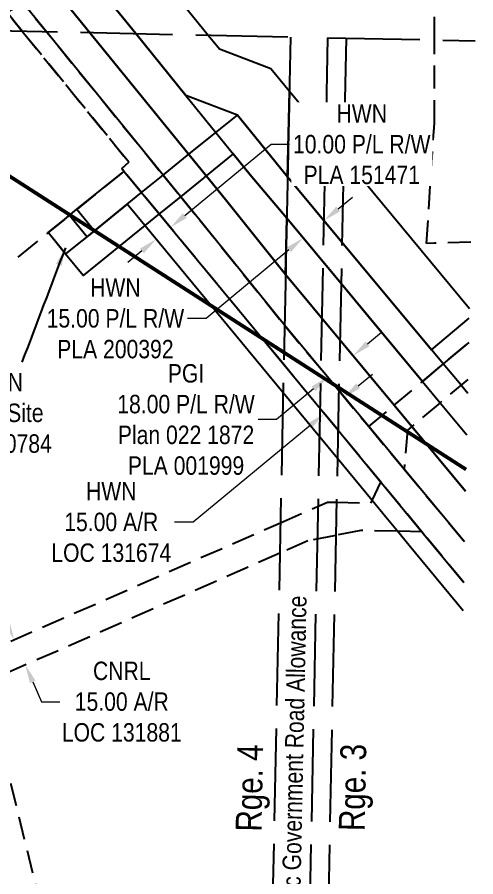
# Model space of a CAD drawing. Extents: x 404585 to 410512, y 6059634 to 6065450.
# Drawn here: x 406193.3 to 406441.8, y 6062492.7 to 6062958.8 of the extents above; entities that cross this region are included whole.
import ezdxf
from ezdxf.enums import TextEntityAlignment as Align

# ---------------------------------------------------------------- set-up
doc = ezdxf.new("R2010")
doc.units = 0
doc.header["$LTSCALE"] = 5
doc.header["$PDSIZE"] = 0.5
for name, pattern in [('DASHDOT2', [12.7, 6.35, -3.175, 0, -3.175]), ('foc-ACCESSROAD', [3.75, 2.5, -1.25]), ('foc-UNSURVEYED', [12.5, 10, -2.5])]:
    doc.linetypes.add(name, pattern=pattern)
doc.layers.get('Defpoints').update_dxf_attribs({"color": 9})
for name, color, linetype in [('AS-WILDLIFE', 131, 'DASHDOT2'), ('D-TXT', 6, 'Continuous'), ('F-AR', 190, 'foc-ACCESSROAD'), ('F-RW', 190, 'Continuous'), ('F-WS', 190, 'foc-ACCESSROAD'), ('L-ROAD-T', 7, 'Continuous'), ('L-USEC', 7, 'foc-UNSURVEYED')]:
    doc.layers.add(name, color=color, linetype=linetype)
for name, color, linetype, lineweight in [('F-AR-T', 190, 'Continuous', 9), ('F-RW-T', 190, 'Continuous', 9), ('F-WS-T', 190, 'Continuous', 9)]:
    doc.layers.add(name, color=color, linetype=linetype, lineweight=lineweight)
doc.styles.add('80CG', font='ARIALN.TTF', dxfattribs={"height": 10})
doc.styles.add('80L', font='ARIALN.TTF', dxfattribs={"height": 10})
doc.dimstyles.new('Compass 5 000', dxfattribs={"dimscale": 5, "dimtxt": 9, "dimasz": 2, "dimexe": 0.2, "dimexo": 0.0625, "dimgap": 0.5, "dimtad": 0, "dimtih": 1, "dimtoh": 1, "dimzin": 0, "dimdsep": 46, "dimtxsty": '80CG', "dimcen": 0.1, "dimse1": 1, "dimse2": 1, "dimclrd": 256, "dimclrt": 256, "dimaunit": 1, "dimadec": 4, "dimazin": 0, "dimtfac": 0.06, "dimtofl": 0, "dimtmove": 0, "dimatfit": 1, "dimfxl": 0.2, "dimtolj": 1, "dimtzin": 0, "dimlwd": -1, "dimarcsym": 0})

# ---------------------------------------------------------------- blocks, each defined once
blk = doc.blocks.new('*D406')
at = {"layer": 'Defpoints', "color": 0, "transparency": 16777216}
for p in [(406326.8954369104, 6062805.186624417), (406316.2653971496, 6062796.411030689), (406359.686849229, 6062743.813818872)]:
    blk.add_point(p, dxfattribs=at)
at = {"layer": 'F-AR-T', "transparency": 16777216}
for p, q in [((406378.0285519823, 6062758.955750156), (406385.7402149737, 6062765.322087714)), ((406351.9751862376, 6062737.447481314), (406288.5337698865, 6062685.073632496)), ((406288.5337698865, 6062685.073632496), (406278.5337698865, 6062685.073632496))]:
    blk.add_line(p, q, dxfattribs=at)
for points in [[(406376.9674957222, 6062760.241027322), (406379.0896082423, 6062757.670472991), (406370.3168889903, 6062752.589412598)], [(406350.9141299776, 6062738.732758479), (406353.0362424976, 6062736.162204148), (406359.686849229, 6062743.813818872)]]:
    blk.add_solid(points, dxfattribs=at)
at = {"layer": 'F-AR-T', "transparency": 16777216, "insert": (406244.2431832561, 6062685.073632496), "char_height": 10, "attachment_point": 5, "style": '80CG'}
blk.add_mtext('\\A1;HWN\\P15.00 A/R\\PLOC 131674', dxfattribs=at)
blk = doc.blocks.new('*D409')
at = {"layer": 'Defpoints', "color": 0, "transparency": 16777216}
for p in [(406266.213323296, 6062654.072712434), (406272.2584024649, 6062640.314195167), (406191.6368886037, 6062621.306067375)]:
    blk.add_point(p, dxfattribs=at)
at = {"layer": 'F-AR-T', "transparency": 16777216}
for p, q in [((406187.6143356282, 6062630.461342771), (406183.5917826523, 6062639.616618166)), ((406201.704520748, 6062598.392274714), (406206.419603209, 6062587.660811709)), ((406206.419603209, 6062587.660811709), (406216.419603209, 6062587.660811709))]:
    blk.add_line(p, q, dxfattribs=at)
for points in [[(406189.1402148604, 6062631.131768266), (406186.088456396, 6062629.790917275), (406191.6368886037, 6062621.306067375)], [(406203.2303999802, 6062599.06270021), (406200.1786415158, 6062597.721849218), (406197.6819677725, 6062607.547550108)]]:
    blk.add_solid(points, dxfattribs=at)
at = {"layer": 'F-AR-T', "transparency": 16777216, "insert": (406249.9325636458, 6062587.66081171), "char_height": 10, "attachment_point": 5, "style": '80CG'}
blk.add_mtext('\\A1;CNRL\\P15.00 A/R\\PLOC 131881', dxfattribs=at)
blk = doc.blocks.new('*D389')
at = {"layer": 'Defpoints', "color": 0, "transparency": 16777216}
for p in [(406327.2782318583, 6062832.928276706), (406313.4066162109, 6062821.357033458), (406361.5008261269, 6062763.701656201)]:
    blk.add_point(p, dxfattribs=at)
at = {"layer": 'F-RW-T', "transparency": 16777216}
for p, q in [((406383.0515054325, 6062781.678520523), (406390.7305690907, 6062788.084141595)), ((406353.8217624687, 6062757.296035128), (406333.8330654739, 6062740.622124819)), ((406333.8330654739, 6062740.622124819), (406323.8330654739, 6062740.622124819))]:
    blk.add_line(p, q, dxfattribs=at)
for points in [[(406381.9839019203, 6062782.958364466), (406384.1191089451, 6062780.39867658), (406375.3724417742, 6062775.272899449)], [(406352.7541589565, 6062758.575879071), (406354.8893659813, 6062756.016191185), (406361.5008261269, 6062763.701656201)]]:
    blk.add_solid(points, dxfattribs=at)
at = {"layer": 'F-RW-T', "transparency": 16777216, "insert": (406284.7471173159, 6062740.622124819), "char_height": 10, "attachment_point": 5, "style": '80CG'}
blk.add_mtext('\\A1;PGI\\P18.00 P/L R/W\\PPlan 022 1872\\PPLA 001999', dxfattribs=at)
blk = doc.blocks.new('*D392')
at = {"layer": 'Defpoints', "color": 0, "transparency": 16777216}
for p in [(406268.5919468179, 6062838.446511094), (406429.4904536135, 6062659.258283828), (406421.7772560106, 6062652.890666768)]:
    blk.add_point(p, dxfattribs=at)
at = {"layer": 'F-RW-T', "transparency": 16777216}
for p, q in [((406284.016801225, 6062851.180473207), (406330.882495705, 6062889.870366946)), ((406330.882495705, 6062889.870366946), (406340.882495705, 6062889.870366946)), ((406260.8802900147, 6062832.08016604), (406253.1686332114, 6062825.713820986))]:
    blk.add_line(p, q, dxfattribs=at)
for points in [[(406282.9557437161, 6062852.465749342), (406285.0778587344, 6062849.895197073), (406276.3051444218, 6062844.814128153)], [(406259.8192325057, 6062833.365442174), (406261.9413475241, 6062830.794889906), (406268.5919468179, 6062838.446511094)]]:
    blk.add_solid(points, dxfattribs=at)
at = {"layer": 'F-RW-T', "transparency": 16777216, "insert": (406379.9684438636, 6062889.870366946), "char_height": 10, "attachment_point": 5, "style": '80CG', "bg_fill": 3, "box_fill_scale": 1.1, "bg_fill_color": 256, "bg_fill_true_color": 13158600, "bg_fill_transparency": 0}
blk.add_mtext('\\A1;HWN\\P10.00 P/L R/W\\PPLA 151471', dxfattribs=at)
blk = doc.blocks.new('*D465')
at = {"layer": 'Defpoints', "color": 0, "transparency": 16777216}
for p in [(406355.6377564622, 6062853.095821057), (406344.3622060348, 6062843.748948714), (406348.2195030535, 6062839.095718686)]:
    blk.add_point(p, dxfattribs=at)
at = {"layer": 'F-RW-T', "transparency": 16777216}
for p, q in [((406367.1938354047, 6062854.82449959), (406374.8926173276, 6062861.206408154)), ((406340.5207211305, 6062832.713810123), (406295.5670723333, 6062795.449463754)), ((406295.5670723333, 6062795.449463754), (406285.5670723338, 6062795.449463755))]:
    blk.add_line(p, q, dxfattribs=at)
for points in [[(406366.1301839775, 6062856.107629912), (406368.2574868323, 6062853.541369271), (406359.4950534818, 6062848.442591028)], [(406339.4570697034, 6062833.996940443), (406341.5843725582, 6062831.430679802), (406348.2195030535, 6062839.095718686)]]:
    blk.add_solid(points, dxfattribs=at)
at = {"layer": 'F-RW-T', "transparency": 16777216, "insert": (406246.4811241752, 6062795.449463755), "char_height": 10, "attachment_point": 5, "style": '80CG'}
blk.add_mtext('\\A1;HWN\\P15.00 P/L R/W\\PPLA 200392', dxfattribs=at)

msp = doc.modelspace()

# ---------------------------------------------------------------- linework, layer by layer
at = {"layer": 'AS-WILDLIFE', "const_width": 2.000815692541538, "flags": 128}
msp.add_lwpolyline([(405448.1641289615, 6063348.922550653), (406436.5062251604, 6062713.559006504)], dxfattribs=at)
at = {"layer": 'F-AR'}
for points in [[(406435.2344423032, 6062652.300570819), (406413.3881724928, 6062678.763031626), (406412.4871960547, 6062679.855015945), (406400.7727951803, 6062694.044856862), (406390.649560183, 6062706.307176701), (406367.1034924551, 6062734.829543027), (406337.6614248472, 6062770.493624745), (406270.2420239968, 6062852.159997824), (406260.6892969015, 6062863.731933872), (406251.1362158362, 6062875.303999348), (406249.8861885607, 6062876.817750166), (406253.7823388523, 6062880.106706587), (406195.8857835784, 6062951.285425933), (406190.7217911682, 6062957.634100151), (406171.8033358193, 6062980.892676033), (406179.5697095658, 6062987.192170166), (406272.3324079371, 6062873.14859633), (406281.7868725918, 6062861.525164103), (406292.2490837533, 6062848.662796255), (406338.101668973, 6062791.751045648), (406367.5490078558, 6062756.326095738), (406383.7498627197, 6062736.818187473), (406402.9433732799, 6062713.706022274), (406435.6896272577, 6062674.275808435)], [(406437.5155345039, 6062762.426229942), (406422.4492545291, 6062749.759311909), (406407.1336745486, 6062736.882497154), (406404.8316112927, 6062734.947291541), (406402.9433732799, 6062713.706022274), (406383.7498627197, 6062736.818187473), (406397.5526217903, 6062748.423064661), (406412.8677744845, 6062761.299254892), (406437.9286368226, 6062782.369818853)]]:
    msp.add_lwpolyline(points, dxfattribs=at)
msp.add_lwpolyline([(406390.649560183, 6062706.307176701), (406400.7727951803, 6062694.044856862), (406412.4981316189, 6062679.842572118), (406399.3056174669, 6062680.102664906), (406379.3944355625, 6062680.51188379), (406365.9226232839, 6062677.831024915), (406350.7767018954, 6062674.816842039), (406335.5409025676, 6062668.121983013), (406176.3150117134, 6062598.154459883), (406172.6749446713, 6062612.974758738), (406335.8838975492, 6062684.683869855), (406361.3972084119, 6062695.893014465), (406366.2944349779, 6062695.790121017), (406384.9174064024, 6062695.399595731), (406385.5706379592, 6062696.748930871), (406390.365044569, 6062706.652152362), (406390.649560183, 6062706.307176701)], close=True, dxfattribs=at)
at = {"layer": 'F-RW'}
for points in [[(405796.1813714182, 6063597.012945121), (406003.0061509295, 6063342.74698615), (406020.6888914985, 6063321.006374599), (406026.9154451935, 6063282.231056477), (406271.9279933532, 6062979.7527124), (406296.8289496028, 6062949.012863317), (406302.8735842442, 6062941.552583579), (406330.7703006454, 6062930.911724904), (406340.7305422326, 6062918.664138314), (406339.7671077633, 6062872.167185922), (406322.0127168082, 6062894.086774434), (406312.568245278, 6062905.746287204), (406284.6247656281, 6062916.403144635), (406257.4950371102, 6062949.894142386), (406232.5938970739, 6062980.634921053), (405998.5663351028, 6063269.551810645), (405992.3452564543, 6063308.295514761), (405979.7254427989, 6063323.81135448), (405780.3155318918, 6063568.967352205)], [(405452.7273045501, 6063567.319335053), (405552.7474304516, 6063567.239484908), (405756.201831819, 6063567.076167235), (405984.9601144443, 6063286.349752612), (405998.5663351028, 6063269.551810645), (406232.5938970739, 6062980.634921053), (406257.4950371102, 6062949.894142386), (406284.6251859235, 6062916.403836939), (406300.9083719533, 6062896.299939027), (406310.3517359677, 6062884.643328909), (406319.5609066025, 6062873.27459793), (406339.304907399, 6062849.849794408), (406338.6724351511, 6062819.310718184), (406336.4894612944, 6062821.940740536), (406306.2130036706, 6062860.021006525), (405970.0429538647, 6063273.312497189), (405970.0429538647, 6063273.312497189), (405961.6278002932, 6063283.31095707), (405948.9932725793, 6063298.815071465), (405746.6909949047, 6063547.078113315), (405552.3295268535, 6063547.233640729), (405452.309305246, 6063547.313595165)], [(405452.309305246, 6063547.313595165), (405552.3295268535, 6063547.233640729), (405746.6909949047, 6063547.078113315), (405948.9932725793, 6063298.815071465), (405961.6278002932, 6063283.31095707), (405970.0429538647, 6063273.312497189), (406306.2130036706, 6062860.021006525), (406336.4894612944, 6062821.940740536), (406338.6724351511, 6062819.310718184), (406368.1194076802, 6062783.877060111), (406397.5513754299, 6062748.421688478), (406407.1328319022, 6062736.881012432), (406436.259679103, 6062701.796543973)], [(406435.6896089787, 6062674.274925955), (406402.943360852, 6062713.705421668), (406383.7498627197, 6062736.818187473), (406367.5485751897, 6062756.327606883), (406338.1017000714, 6062791.752547163), (406292.2490837533, 6062848.662796255), (406281.7868725918, 6062861.525164103), (406272.3324079371, 6062873.14859633), (405949.8649890074, 6063269.593908307), (405738.1408342586, 6063529.48905019), (405551.9584104603, 6063529.467552233), (405451.9361883132, 6063529.455957047)], [(406437.3561569581, 6062754.73186438), (406434.105006232, 6062758.805785434), (406433.7364567341, 6062759.248835227), (406424.1418191952, 6062770.778210986), (406369.2150970774, 6062836.780267597), (406339.7671077633, 6062872.167185922), (406340.7305422326, 6062918.664138314), (406370.1743670926, 6062883.094037503), (406438.3099755711, 6062800.779938792)], [(406437.9286348037, 6062782.369721381), (406424.1418191952, 6062770.778210986), (406412.8677889846, 6062761.299955603), (406368.7502661571, 6062814.328540243), (406339.304907399, 6062849.849794408), (406319.5609066025, 6062873.27459793), (406310.3517359677, 6062884.643328909), (406294.8024514181, 6062872.069965522), (406294.3694450393, 6062871.732539953), (406280.8266323737, 6062860.74618724), (406270.2393330556, 6062852.170067981), (406262.4163895505, 6062845.834074427), (406228.9226884308, 6062818.68682797), (406219.4861326697, 6062830.364297642), (406210.0548420834, 6062842.0136392), (406218.8841502733, 6062849.162674112), (406221.6749160696, 6062851.43184684), (406231.1143694809, 6062839.775850968), (406235.0694324971, 6062842.977766168), (406252.9172872026, 6062857.427247605), (406260.6961594346, 6062863.721677126), (406271.3846258434, 6062872.380599244), (406285.3633459561, 6062883.707692934), (406300.9080075563, 6062896.299145392), (406312.568245278, 6062905.746287204), (406322.0127168082, 6062894.086774434), (406339.7671077633, 6062872.167185922), (406369.2150970774, 6062836.780267597), (406417.7807038261, 6062778.42161592), (406438.202781303, 6062795.60485671)], [(406434.9169810904, 6062636.974305045), (406405.6747593329, 6062672.395881696), (406399.306894923, 6062680.105542641), (406393.0593864539, 6062687.67762831), (406385.5706379592, 6062696.748930871), (406366.785815255, 6062719.502105015), (406337.343991987, 6062755.166179785), (406262.4681731552, 6062845.864646559), (406252.915047597, 6062857.436707555), (406235.0679276853, 6062842.983505596), (406228.3492752961, 6062837.542191889), (406219.5254825993, 6062830.396529122), (406210.0549260733, 6062842.034467421), (406218.8791328766, 6062849.180804026), (406225.5981304236, 6062854.622196587), (406250.0610143593, 6062874.433205225), (406251.1362158362, 6062875.303999348), (406260.6892969015, 6062863.731933872), (406270.2420239968, 6062852.159997824), (406337.6614248472, 6062770.493624745), (406367.1031446378, 6062734.829550258), (406390.365044569, 6062706.652152362), (406390.649560183, 6062706.307176701), (406400.7727951803, 6062694.044856862), (406412.4908336569, 6062679.851435636), (406413.388652826, 6062678.763822807), (406435.2344661161, 6062652.30172042)], [(406436.2598677186, 6062701.805649888), (406407.1341238348, 6062736.884590846), (406397.553116625, 6062748.424556579), (406368.1194076802, 6062783.877060111), (406338.6724351511, 6062819.310718184), (406339.304907399, 6062849.849794408), (406368.7502661571, 6062814.328540243), (406383.4982526848, 6062796.637567922), (406412.8673521295, 6062761.298462483), (406422.4488321731, 6062749.758519494), (406436.8927933655, 6062732.361781742)]]:
    msp.add_lwpolyline(points, dxfattribs=at)
at = {"layer": 'F-WS'}
for points in [[(406439.0572836042, 6062836.858177863), (406419.3120919817, 6062836.184490443), (406415.0806075551, 6062836.046428583), (406419.3069213331, 6062901.318401668), (406419.3039756234, 6062946.472488485), (406419.3027443182, 6062966.172898095), (406441.7518465418, 6062966.940790593)], [(406190.7217911682, 6062957.634100151), (406195.8857835784, 6062951.285425933), (406195.8857835784, 6062951.285425933), (406253.7823388523, 6062880.106706587), (406249.8861885607, 6062876.817750166), (406251.1362158362, 6062875.303999348), (406250.0610143593, 6062874.433205225), (406218.8791328766, 6062849.180804026), (406203.3362556645, 6062836.59389124), (406184.4884989909, 6062821.329839813)]]:
    msp.add_lwpolyline(points, dxfattribs=at)
for points in [[(406235.0679276853, 6062842.983505596), (406228.3492752961, 6062837.542191889), (406219.5254825993, 6062830.396529122), (406210.0549260733, 6062842.034467421), (406218.8791328766, 6062849.180804026), (406225.5981304236, 6062854.622196587), (406235.0679276853, 6062842.983505596)], [(406204.0073824944, 6062485.080070777), (406029.8320235297, 6062442.405573164), (406026.8648437393, 6062452.090353849), (406026.1386658042, 6062457.051752132), (406010.9518928616, 6062453.278832165), (405970.525849133, 6062618.464015524), (406096.8112295054, 6062649.371077565), (406159.9673966413, 6062664.715972593), (406172.6749446713, 6062612.974758738), (406176.3150117134, 6062598.154459883), (406204.0073824944, 6062485.080070777)]]:
    msp.add_lwpolyline(points, close=True, dxfattribs=at)
at = {"layer": 'L-USEC'}
for p, q in [((405540.1856280125, 6062966.024356527), (406341.3384712212, 6062948.015917704)), ((406341.3384712212, 6062948.015917704), (406324.6752695364, 6062143.527941857)), ((406361.4516044682, 6062947.618725179), (406344.7877555402, 6062143.111349774)), ((406371.5128474978, 6062947.420036536), (406354.8487975127, 6062142.902954285)), ((406361.4516044682, 6062947.618725179), (406441.3219120193, 6062946.041452806))]:
    msp.add_line(p, q, dxfattribs=at)

# ---------------------------------------------------------------- texts
at = {"layer": 'D-TXT', "color": 3, "char_height": 14.00570984779085, "attachment_point": 1, "style": '80L'}
for s, width, insert, rotation in [('Rge. 4', 73.78533610358548, (406311.6067800974, 6062517.446531183), 88.81313161298279), ('Rge. 3', 63.887138711233, (406367.4700125642, 6062517.712648151), 88.81313161297427)]:
    msp.add_mtext_dynamic_manual_height_columns(s, width=width, gutter_width=47.51937269786189, heights=[0], dxfattribs=dict(at, insert=insert, rotation=rotation))
at = {"layer": 'L-ROAD-T', "style": '80L'}
msp.add_text('Theoretic Government Road Allowance', height=10.00000000000011, rotation=88.81341341892642, dxfattribs=at).set_placement((406343.0109482706, 6062545.249159252), align=Align.MIDDLE_CENTER)

# ---------------------------------------------------------------- dimensions: what is measured, and where the dimension line sits
at = {"layer": 'F-AR-T'}
for base, p1, p2, angle, text, picture, middle in [((406359.686849229, 6062743.813818872), (406326.8954369107, 6062805.186624416), (406316.2653971498, 6062796.411030689), 219.5412626754782, 'HWN\\P15.00 A/R\\PLOC 131674', '*D406', (406244.2431832561, 6062685.073632496)), ((406191.6368886037, 6062621.306067375), (406272.258402465, 6062640.314195168), (406266.2133232963, 6062654.072712435), 113.71924393320138, 'CNRL\\P15.00 A/R\\PLOC 131881', '*D409', (406249.9325636458, 6062587.66081171))]:
    dim = msp.add_linear_dim(base=base, p1=p1, p2=p2, angle=angle, text=text, dimstyle='Compass 5 000', dxfattribs=at)
    dim.commit()
    dim.dimension.update_dxf_attribs({"geometry": picture, "text_midpoint": middle, "dimtype": 161})
at = {"layer": 'F-RW-T'}
dim = msp.add_linear_dim(base=(406361.5008261269, 6062763.701656201), p1=(406327.2782318585, 6062832.928276706), p2=(406313.4066162118, 6062821.357033458), angle=219.83374720651523, text='PGI\\P18.00 P/L R/W\\PPlan 022 1872\\PPLA 001999', dimstyle='Compass 5 000', override={"dimtxt": 10}, dxfattribs=at)
dim.commit()
dim.dimension.update_dxf_attribs({"geometry": '*D389', "text_midpoint": (406284.7471173159, 6062740.622124819), "dimtype": 161})

# ---------------------------------------------------------------- leaders
at = {"layer": 'F-WS-T', "path_type": 1}
for points in [[(406180.0572781291, 6062956.902495255), (406272.1732710669, 6063011.052334613)], [(406219.3930092312, 6062833.819543994), (406195.8183139528, 6062771.758927962)]]:
    msp.add_leader(points, dimstyle='Compass 5 000', override={"dimgap": 0.5, "dimtad": 0}, dxfattribs=at)

# ---------------------------------------------------------------- next in the draw order: texts
at = {"layer": 'F-WS-T', "insert": (406182.7314427989, 6062744.223225892), "char_height": 10.00000000000001, "width": 58.18992112541574, "attachment_point": 5, "style": '80CG', "bg_fill": 3, "box_fill_scale": 1.1, "bg_fill_color": 256, "bg_fill_transparency": 0}
msp.add_mtext('\\A1;HWN\\PRiser Site\\PPIL 150784', dxfattribs=at)

# ---------------------------------------------------------------- next in the draw order: dimensions: what is measured, and where the dimension line sits
at = {"layer": 'F-RW-T'}
dim = msp.add_linear_dim(base=(406268.5919468179, 6062838.446511094), p1=(406429.4904536137, 6062659.258283828), p2=(406421.7772560098, 6062652.890666769), angle=219.54131836985468, text='HWN\\P10.00 P/L R/W\\PPLA 151471', dimstyle='Compass 5 000', override={"dimtxt": 10, "dimtfill": 1}, dxfattribs=at)
dim.commit()
dim.dimension.update_dxf_attribs({"geometry": '*D392', "text_midpoint": (406379.9684438636, 6062889.870366946), "dimtype": 161})

# ---------------------------------------------------------------- next in the draw order: dimensions: what is measured, and where the dimension line sits
at = {"layer": 'F-RW-T', "color": 2}
dim = msp.add_linear_dim(base=(406348.2195030535, 6062839.095718686), p1=(406355.6377564624, 6062853.095821057), p2=(406344.3622060342, 6062843.748948714), angle=219.65704811540445, text='HWN\\P15.00 P/L R/W\\PPLA 200392', dimstyle='Compass 5 000', override={"dimtxt": 10}, dxfattribs=at)
dim.commit()
dim.dimension.update_dxf_attribs({"geometry": '*D465', "text_midpoint": (406246.4811241752, 6062795.449463755), "dimtype": 161})

doc.saveas('drawing.dxf')
